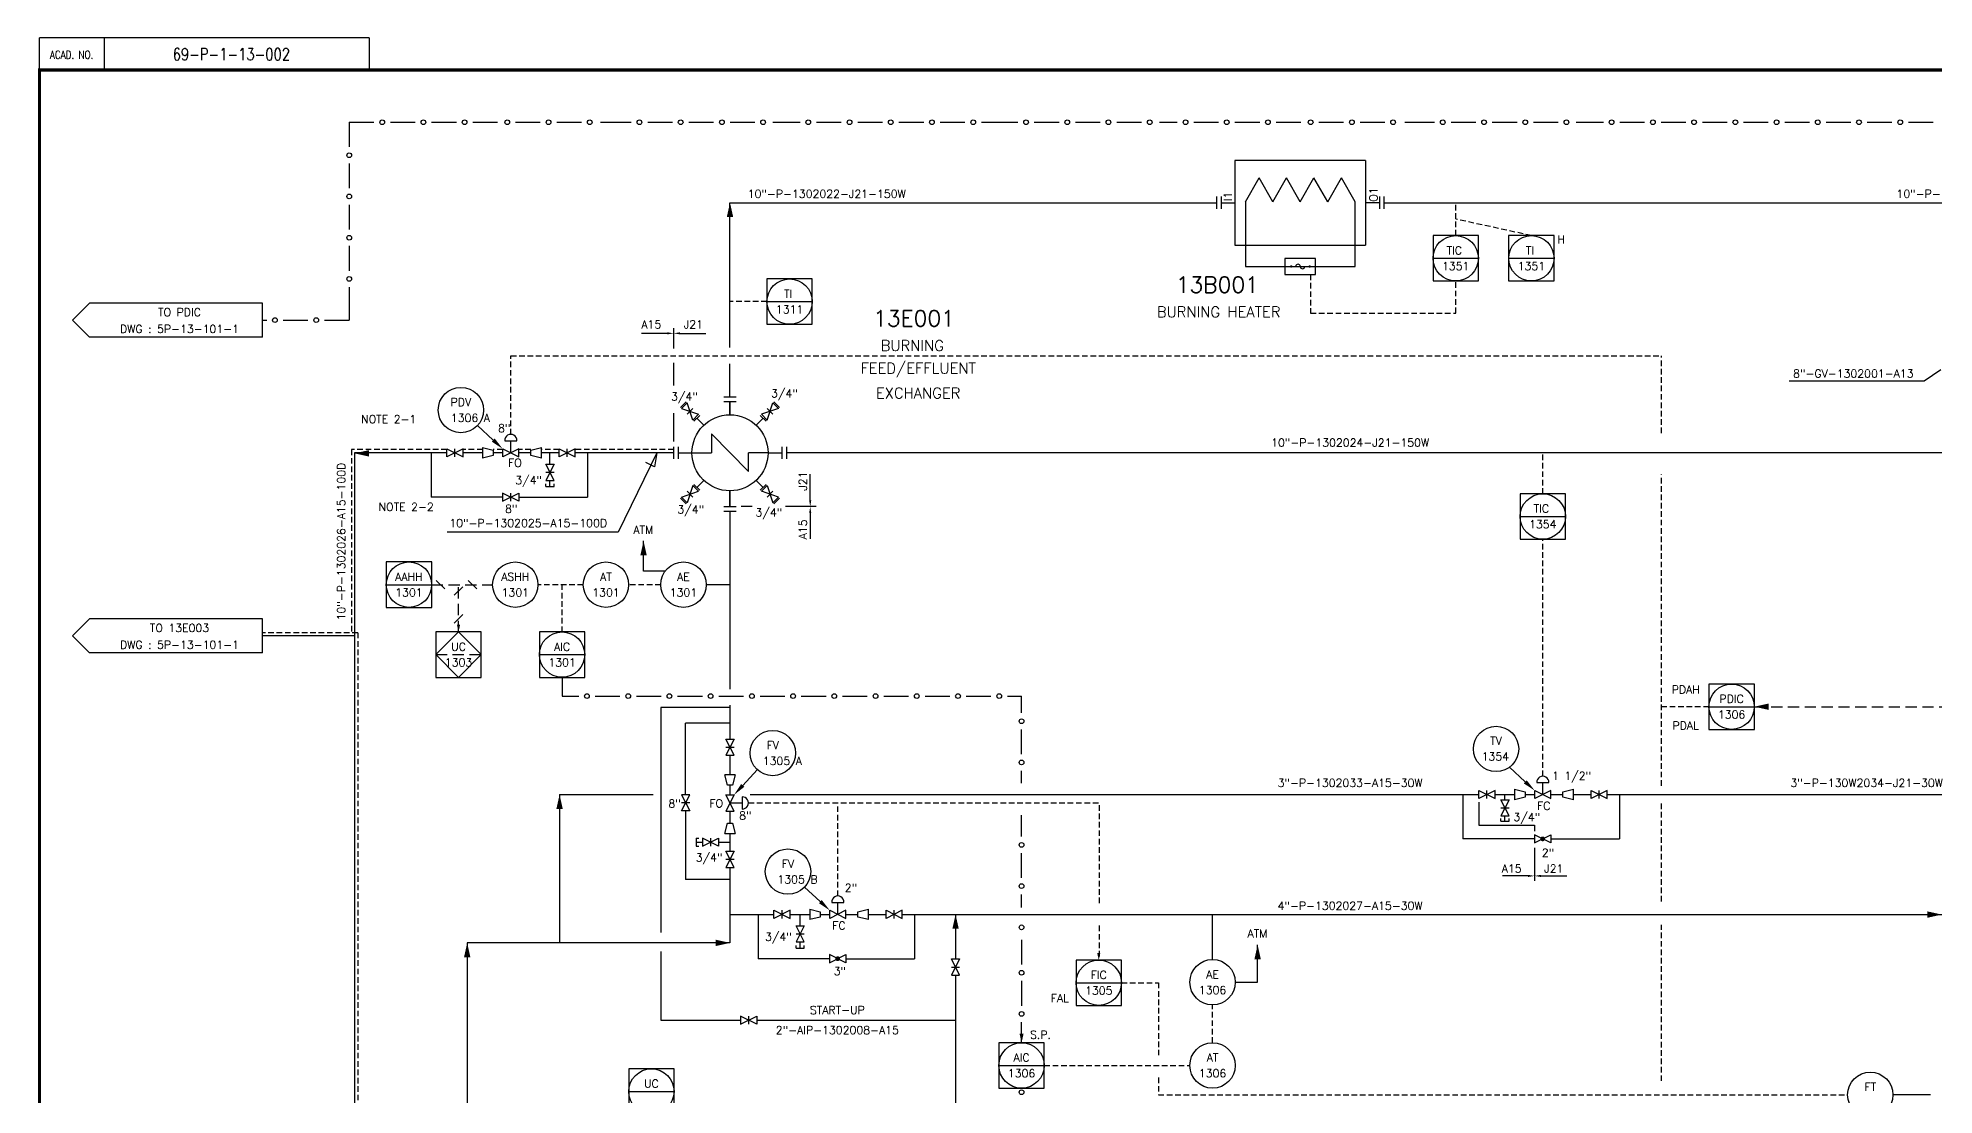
# Model space of a CAD drawing. Extents: x 1820 to 2982, y 1493 to 2284.
# Drawn here: x 1820 to 2412, y 1953 to 2284 of the extents above; entities that cross this region are included whole.
import ezdxf
from ezdxf.enums import TextEntityAlignment as Align

# ---------------------------------------------------------------- set-up
doc = ezdxf.new("R2010")
doc.units = 0
doc.header["$LTSCALE"] = 7
doc.header["$MEASUREMENT"] = 0
for name, pattern in [('DASHED', [0.75, 0.5, -0.25]), ('HIDDEN', [0.375, 0.25, -0.125]), ('PHANTOM', [2.5, 1.25, -0.25, 0.25, -0.25, 0.25, -0.25])]:
    doc.linetypes.add(name, pattern=pattern)
doc.layers.get('0').update_dxf_attribs({"linetype": 'CONTINUOUS'})
for name, color, linetype in [('ARROWS', 4, 'PHANTOM'), ('DAS', 3, 'DASHED'), ('DWGLMT', 6, 'CONTINUOUS'), ('MISC', 1, 'CONTINUOUS'), ('SEC', 7, 'CONTINUOUS')]:
    doc.layers.add(name, color=color, linetype=linetype)
doc.styles.add('ENG2', font='SIMPLEX.SHX', dxfattribs={"height": 2.5})
doc.styles.add('S2', font='SIMPLEX', dxfattribs={"width": 0.8})

# ---------------------------------------------------------------- blocks, each defined once
blk = doc.blocks.new('A3')
at = {"layer": 'SEC'}
blk.add_solid([(0, 0), (4.5, 1), (4.5, -1)], dxfattribs=at)

msp = doc.modelspace()

# ---------------------------------------------------------------- linework, layer by layer
for p, q in [((1916.94, 2257.41), (1916.94, 2249.68)), ((1916.94, 2257.41), (1924.67, 2257.41)), ((1929.82, 2257.41), (1937.55, 2257.41)), ((1942.7, 2257.41), (1950.44, 2257.41)), ((1955.59, 2257.41), (1963.32, 2257.41)), ((1968.92, 2257.41), (1976.65, 2257.41)), ((1981.8, 2257.41), (1989.53, 2257.41)), ((1995.43, 2257.41), (2005.07, 2257.41)), ((2010.22, 2257.41), (2017.95, 2257.41)), ((2023.1, 2257.41), (2030.83, 2257.41)), ((2035.98, 2257.41), (2043.71, 2257.41)), ((2049.33, 2257.41), (2054.9, 2257.41)), ((2054.9, 2257.41), (2057.82, 2257.41)), ((2062.97, 2257.41), (2070.7, 2257.41)), ((2075.85, 2257.41), (2083.59, 2257.41)), ((2088.74, 2257.41), (2096.47, 2257.41)), ((2101.62, 2257.41), (2109.35, 2257.41)), ((2114.5, 2257.41), (2125.87, 2257.41)), ((2131.02, 2257.41), (2138.75, 2257.41)), ((2143.9, 2257.41), (2151.63, 2257.41)), ((2156.78, 2257.41), (2164.51, 2257.41)), ((2170.13, 2257.41), (2175.7, 2257.41)), ((2180.84, 2257.41), (2188.58, 2257.41)), ((2193.73, 2257.41), (2201.46, 2257.41)), ((2206.61, 2257.41), (2214.34, 2257.41)), ((2219.94, 2257.41), (2227.67, 2257.41)), ((2232.82, 2257.41), (2240.56, 2257.41)), ((2246.8, 2257.41), (2254.53, 2257.41)), ((2248.36, 2257.41), (2256.09, 2257.41)), ((2261.24, 2257.41), (2268.97, 2257.41)), ((2274.12, 2257.41), (2281.85, 2257.41)), ((2287, 2257.41), (2294.74, 2257.41)), ((2300.36, 2257.41), (2305.92, 2257.41)), ((2305.92, 2257.41), (2308.84, 2257.41)), ((2313.99, 2257.41), (2321.73, 2257.41)), ((2326.88, 2257.41), (2334.61, 2257.41)), ((2339.76, 2257.41), (2347.49, 2257.41)), ((2352.64, 2257.41), (2360.37, 2257.41)), ((2365.52, 2257.41), (2373.25, 2257.41)), ((2378.4, 2257.41), (2386.14, 2257.41)), ((2391.29, 2257.41), (2399.02, 2257.41)), ((2404.17, 2257.41), (2411.9, 2257.41)), ((1916.94, 2244.53), (1916.94, 2236.79)), ((2193.71, 2245.51), (2193.71, 2219.04)), ((2234.55, 2245.51), (2193.71, 2245.51)), ((2197, 2232.58), (2201.28, 2240.08)), ((2205.56, 2232.58), (2201.28, 2240.08)), ((2205.56, 2232.58), (2209.85, 2240.08)), ((2214.13, 2232.58), (2209.85, 2240.08)), ((2214.13, 2232.58), (2218.41, 2240.08)), ((2222.69, 2232.58), (2218.41, 2240.08)), ((2222.69, 2232.58), (2226.97, 2240.08)), ((2231.26, 2232.58), (2226.97, 2240.08)), ((2234.55, 2245.51), (2234.55, 2219.04)), ((1916.94, 2231.64), (1916.94, 2223.91)), ((2189.43, 2232.28), (2193.71, 2232.28)), ((2197.01, 2232.6), (2197.01, 2212.35)), ((2231.26, 2212.35), (2231.26, 2232.58)), ((2238.83, 2232.28), (2234.55, 2232.28)), ((1916.94, 2218.76), (1916.94, 2211.03)), ((2193.71, 2219.04), (2234.55, 2219.04)), ((2197.01, 2212.35), (2231.26, 2212.35)), ((2255.6, 2214.91), (2269.79, 2214.91)), ((2279.24, 2214.91), (2293.43, 2214.91)), ((1916.94, 2205.88), (1916.94, 2195.57)), ((1889.9, 2200.89), (1835.83, 2200.89)), ((2047.46, 2201.37), (2061.65, 2201.37)), ((1889.9, 2195.57), (1891.18, 2195.57)), ((1896.33, 2195.57), (1904.06, 2195.57)), ((1909.21, 2195.57), (1916.94, 2195.57)), ((2018.34, 2186.72), (2018.34, 2193.06)), ((1889.9, 2190.25), (1835.83, 2190.25)), ((2016.34, 2191.44), (2008.25, 2191.44)), ((2020.34, 2191.44), (2028.38, 2191.44)), ((2018.34, 2175.16), (2018.34, 2182.25)), ((2409.07, 2176.54), (2366.9, 2176.54)), ((2414.33, 2180.08), (2409.07, 2176.54)), ((2035.93, 2170.02), (2035.93, 2165.99)), ((2035.93, 2165.99), (2035.93, 2170.02)), ((1961.96, 2158.09), (1957.04, 2162.65)), ((2018.34, 2157.64), (2018.34, 2166.47)), ((2025.57, 2164.93), (2027.76, 2162.74)), ((2046.29, 2164.93), (2044.1, 2162.74)), ((1965.54, 2157.87), (1969.33, 2157.87)), ((1967.43, 2154.11), (1967.43, 2157.87)), ((2030.16, 2160.08), (2041.74, 2148.32)), ((1942.51, 2154.11), (1942.51, 2140.26)), ((1979.68, 2150.55), (1979.68, 2154.11)), ((1991.4, 2154.11), (1991.4, 2140.26)), ((2013.03, 2154.11), (2001.03, 2129.29)), ((2012.38, 2149.73), (2009.67, 2151.06)), ((2013.03, 2154.11), (2012.38, 2149.73)), ((2019.77, 2154.11), (2024.05, 2154.11)), ((2024.05, 2154.11), (2030.16, 2154.11)), ((2047.82, 2154.11), (2041.74, 2154.11)), ((2047.82, 2154.11), (2052.09, 2154.11)), ((1979.68, 2143.58), (1979.68, 2145.49)), ((2025.57, 2143.29), (2027.76, 2145.48)), ((2046.29, 2143.29), (2044.1, 2145.48)), ((2061, 2139.3), (2061, 2147.39)), ((1964.86, 2140.26), (1942.51, 2140.26)), ((1969.92, 2140.26), (1991.4, 2140.26)), ((1978.41, 2143.58), (1978.41, 2144.37)), ((1980.94, 2143.58), (1980.94, 2144.37)), ((2035.93, 2142.23), (2035.93, 2137.24)), ((2035.93, 2137.24), (2035.93, 2142.23)), ((2042.89, 2137.3), (2039.38, 2137.3)), ((2062.84, 2137.3), (2053.27, 2137.3)), ((2061, 2135.3), (2061, 2127.26)), ((2282.8, 2134.21), (2296.99, 2134.21)), ((2001.03, 2129.29), (1947.6, 2129.29)), ((2008.92, 2117.09), (2008.92, 2126.55)), ((2015.66, 2117.09), (2008.92, 2117.09)), ((1928.53, 2112.9), (1942.72, 2112.9)), ((1944.15, 2114.25), (1946.84, 2111.56)), ((1949.77, 2109.59), (1952.46, 2112.27)), ((1954.17, 2114.25), (1956.85, 2111.56)), ((2035.93, 2112.9), (2028.49, 2112.9)), ((1949.77, 2100.89), (1952.46, 2103.58)), ((1889.9, 2102.2), (1835.83, 2102.2)), ((1944.02, 2091.04), (1951.11, 2098.13)), ((1951.11, 2098.13), (1958.21, 2091.04)), ((1889.9, 2091.57), (1835.83, 2091.57)), ((1951.11, 2083.94), (1944.02, 2091.04)), ((1958.21, 2091.04), (1951.11, 2083.94)), ((1976.37, 2091.04), (1990.56, 2091.04)), ((1983.46, 2083.94), (1983.46, 2078.09)), ((1983.46, 2078.09), (1988.66, 2078.09)), ((1993.81, 2078.09), (2001.54, 2078.09)), ((2006.69, 2078.09), (2014.43, 2078.09)), ((2014.35, 2074.55), (2014.35, 2004.23)), ((2035.93, 2074.55), (2014.35, 2074.55)), ((2019.58, 2078.09), (2027.31, 2078.09)), ((2032.46, 2078.09), (2040.19, 2078.09)), ((2045.34, 2078.09), (2053.07, 2078.09)), ((2058.22, 2078.09), (2065.95, 2078.09)), ((2071.1, 2078.09), (2078.84, 2078.09)), ((2083.99, 2078.09), (2091.72, 2078.09)), ((2096.87, 2078.09), (2104.6, 2078.09)), ((2109.75, 2078.09), (2117.48, 2078.09)), ((2122.63, 2078.09), (2127.04, 2078.09)), ((2127.04, 2072.8), (2127.04, 2078.09)), ((2341.82, 2074.76), (2356.01, 2074.76)), ((2035.93, 2069.61), (2022.08, 2069.61)), ((2022.08, 2047.26), (2022.08, 2069.61)), ((2127.04, 2059.91), (2127.04, 2067.65)), ((2039.91, 2050.16), (2044.47, 2055.08)), ((2127.04, 2050.87), (2127.04, 2054.77)), ((2284.42, 2051.28), (2279.5, 2055.84)), ((2288, 2051.06), (2291.79, 2051.06)), ((2289.9, 2047.3), (2289.9, 2051.06)), ((2035.93, 2044.69), (2039.69, 2044.69)), ((2039.69, 2046.58), (2039.69, 2042.79)), ((2264.97, 2047.3), (2264.97, 2033.45)), ((2269.93, 2044.92), (2269.93, 2037.77)), ((2278.09, 2045.71), (2278.09, 2047.3)), ((2313.87, 2047.3), (2313.87, 2033.45)), ((2022.08, 2042.2), (2022.08, 2020.72)), ((2127.04, 2034.15), (2127.04, 2040.87)), ((2276.83, 2038.99), (2276.83, 2039.78)), ((2278.09, 2038.99), (2278.09, 2040.65)), ((2279.36, 2038.99), (2279.36, 2039.78)), ((2025.41, 2033.71), (2026.2, 2033.71)), ((2025.41, 2032.44), (2027.31, 2032.44)), ((2032.37, 2032.44), (2035.93, 2032.44)), ((2287.32, 2033.45), (2264.97, 2033.45)), ((2269.93, 2037.77), (2287.28, 2037.77)), ((2287.28, 2037.77), (2287.28, 2035.88)), ((2292.38, 2033.45), (2313.87, 2033.45)), ((2025.41, 2031.18), (2026.2, 2031.18)), ((2127.04, 2021.27), (2127.04, 2029)), ((2287.32, 2030.69), (2287.32, 2020.34)), ((2035.93, 2020.72), (2022.08, 2020.72)), ((2285.32, 2021.88), (2277.29, 2021.88)), ((2289.32, 2021.88), (2297.42, 2021.88)), ((2064.16, 2013.84), (2059.24, 2018.41)), ((2127.04, 2011.99), (2127.04, 2016.12)), ((2044.71, 2009.86), (2044.71, 1996.01)), ((2057.83, 2006.3), (2057.83, 2009.86)), ((2067.73, 2013.62), (2071.53, 2013.62)), ((2069.63, 2009.86), (2069.63, 2013.62)), ((2093.6, 2009.8), (2093.6, 1996.01)), ((2186.72, 1995.76), (2186.72, 2009.86)), ((2014.35, 1998.24), (2014.35, 1976.78)), ((2056.57, 1999.34), (2056.57, 2000.13)), ((2057.83, 1999.34), (2057.83, 2001.24)), ((2059.1, 1999.34), (2059.1, 2000.13)), ((2127.04, 2001.93), (2127.04, 1994.2)), ((2200.8, 1988.66), (2200.8, 2000.35)), ((2067.06, 1996.01), (2044.71, 1996.01)), ((2072.12, 1996.01), (2093.6, 1996.01)), ((2127.04, 1989.05), (2127.04, 1981.31)), ((2144.07, 1988.5), (2158.26, 1988.5)), ((2193.82, 1988.66), (2200.8, 1988.66)), ((2014.35, 1976.78), (2039.21, 1976.78)), ((2044.27, 1976.78), (2106.42, 1976.78)), ((2127.04, 1969.74), (2127.04, 1976.16)), ((2119.95, 1962.65), (2134.14, 1962.65)), ((2004.28, 1954.51), (2018.47, 1954.51)), ((2411.06, 1953.47), (2399.34, 1953.47))]:
    msp.add_line(p, q)
at = {"color": 7}
for p, q in [((2187.98, 2234.17), (2187.98, 2230.38)), ((2189.43, 2234.17), (2189.43, 2230.38)), ((2238.83, 2234.17), (2238.83, 2230.38)), ((2240.27, 2234.17), (2240.27, 2230.38)), ((2022.23, 2170.06), (2020.44, 2168.27)), ((2022.56, 2169.73), (2020.77, 2167.94)), ((2022.56, 2169.73), (2020.77, 2167.94)), ((2024.35, 2164.36), (2022.56, 2169.73)), ((2037.83, 2171.46), (2034.04, 2171.46)), ((2037.83, 2170.02), (2034.04, 2170.02)), ((2047.52, 2164.36), (2049.3, 2169.73)), ((2049.3, 2169.73), (2051.09, 2167.94)), ((2049.3, 2169.73), (2051.09, 2167.94)), ((2049.64, 2170.06), (2051.42, 2168.27)), ((2020.77, 2167.94), (2026.14, 2166.15)), ((2024.35, 2167.94), (2022.56, 2166.15)), ((2026.14, 2166.15), (2024.35, 2164.36)), ((2026.47, 2165.82), (2024.68, 2164.03)), ((2045.4, 2165.82), (2047.19, 2164.03)), ((2051.09, 2167.94), (2045.73, 2166.15)), ((2045.73, 2166.15), (2047.52, 2164.36)), ((2047.52, 2167.94), (2049.3, 2166.15)), ((1952.53, 2155.37), (1947.47, 2152.84)), ((1947.47, 2155.37), (1952.53, 2152.84)), ((1947.47, 2152.84), (1947.47, 2155.37)), ((1950, 2152.84), (1950, 2155.37)), ((1952.53, 2152.84), (1952.53, 2155.37)), ((1952.53, 2152.84), (1952.53, 2155.37)), ((1969.96, 2155.37), (1964.9, 2152.84)), ((1964.9, 2155.37), (1969.96, 2152.84)), ((1964.9, 2152.84), (1964.9, 2155.37)), ((1969.96, 2152.84), (1969.96, 2155.37)), ((1969.96, 2152.84), (1969.96, 2155.37)), ((1987.58, 2155.37), (1982.52, 2152.84)), ((1982.52, 2155.37), (1987.58, 2152.84)), ((1982.52, 2152.84), (1982.52, 2155.37)), ((1985.05, 2152.84), (1985.05, 2155.37)), ((1985.05, 2152.84), (1985.05, 2155.37)), ((1987.58, 2152.84), (1987.58, 2155.37)), ((1987.58, 2152.84), (1987.58, 2155.37)), ((2018.33, 2156.01), (2018.33, 2152.21)), ((2019.77, 2156.01), (2019.77, 2152.21)), ((2052.09, 2156.01), (2052.09, 2152.21)), ((2053.54, 2156.01), (2053.54, 2152.21)), ((1980.94, 2145.49), (1978.41, 2150.55)), ((1980.94, 2150.55), (1978.41, 2145.49)), ((1978.41, 2150.55), (1980.94, 2150.55)), ((1978.41, 2148.02), (1980.94, 2148.02)), ((1978.41, 2145.49), (1980.94, 2145.49)), ((1978.41, 2145.49), (1980.94, 2145.49)), ((1964.86, 2141.52), (1964.86, 2138.99)), ((1964.86, 2138.99), (1969.92, 2141.52)), ((1969.92, 2138.99), (1964.86, 2141.52)), ((1967.39, 2141.52), (1967.39, 2138.99)), ((1969.92, 2141.52), (1969.92, 2138.99)), ((1969.92, 2141.52), (1969.92, 2138.99)), ((1978.41, 2143.58), (1980.94, 2143.58)), ((2022.23, 2138.16), (2020.44, 2139.95)), ((2020.77, 2140.28), (2026.14, 2142.07)), ((2022.56, 2138.49), (2020.77, 2140.28)), ((2022.56, 2138.49), (2020.77, 2140.28)), ((2024.35, 2143.86), (2022.56, 2138.49)), ((2024.35, 2140.28), (2022.56, 2142.07)), ((2026.14, 2142.07), (2024.35, 2143.86)), ((2026.47, 2142.4), (2024.68, 2144.19)), ((2045.4, 2142.4), (2047.19, 2144.19)), ((2045.73, 2142.07), (2047.52, 2143.86)), ((2051.09, 2140.28), (2045.73, 2142.07)), ((2047.52, 2143.86), (2049.3, 2138.49)), ((2047.52, 2140.28), (2049.3, 2142.07)), ((2049.3, 2138.49), (2051.09, 2140.28)), ((2049.3, 2138.49), (2051.09, 2140.28)), ((2049.64, 2138.16), (2051.42, 2139.95)), ((2037.83, 2137.24), (2034.04, 2137.24)), ((2037.83, 2135.8), (2034.04, 2135.8)), ((2037.2, 2064.65), (2034.67, 2059.59)), ((2037.2, 2059.59), (2034.67, 2064.65)), ((2034.67, 2064.65), (2037.2, 2064.65)), ((2034.67, 2062.12), (2037.2, 2062.12)), ((2034.67, 2059.59), (2037.2, 2059.59)), ((2034.67, 2059.59), (2037.2, 2059.59)), ((2020.81, 2042.2), (2023.34, 2047.26)), ((2020.81, 2047.26), (2023.34, 2042.2)), ((2023.34, 2047.26), (2020.81, 2047.26)), ((2023.34, 2044.73), (2020.81, 2044.73)), ((2037.2, 2047.22), (2034.67, 2042.16)), ((2037.2, 2042.16), (2034.67, 2047.22)), ((2034.67, 2047.22), (2037.2, 2047.22)), ((2269.93, 2048.57), (2274.99, 2046.04)), ((2274.99, 2048.57), (2269.93, 2046.04)), ((2269.93, 2046.04), (2269.93, 2048.57)), ((2272.46, 2046.04), (2272.46, 2048.57)), ((2274.99, 2046.04), (2274.99, 2048.57)), ((2274.99, 2046.04), (2274.99, 2048.57)), ((2279.36, 2045.71), (2276.83, 2040.65)), ((2279.36, 2040.65), (2276.83, 2045.71)), ((2276.83, 2045.71), (2279.36, 2045.71)), ((2287.37, 2048.57), (2292.43, 2046.04)), ((2292.43, 2048.57), (2287.37, 2046.04)), ((2287.37, 2046.04), (2287.37, 2048.57)), ((2292.43, 2046.04), (2292.43, 2048.57)), ((2292.43, 2046.04), (2292.43, 2048.57)), ((2304.98, 2048.57), (2310.04, 2046.04)), ((2304.98, 2046.04), (2304.98, 2048.57)), ((2310.04, 2048.57), (2304.98, 2046.04)), ((2307.51, 2046.04), (2307.51, 2048.57)), ((2307.51, 2046.04), (2307.51, 2048.57)), ((2310.04, 2046.04), (2310.04, 2048.57)), ((2310.04, 2046.04), (2310.04, 2048.57)), ((2023.34, 2042.2), (2020.81, 2042.2)), ((2023.34, 2042.2), (2020.81, 2042.2)), ((2034.67, 2042.16), (2037.2, 2042.16)), ((2034.67, 2042.16), (2037.2, 2042.16)), ((2276.83, 2043.18), (2279.36, 2043.18)), ((2276.83, 2040.65), (2279.36, 2040.65)), ((2276.83, 2040.65), (2279.36, 2040.65)), ((2276.83, 2038.99), (2279.36, 2038.99)), ((2025.41, 2033.71), (2025.41, 2031.18)), ((2027.31, 2031.18), (2032.37, 2033.71)), ((2032.37, 2031.18), (2027.31, 2033.71)), ((2027.31, 2033.71), (2027.31, 2031.18)), ((2027.31, 2033.71), (2027.31, 2031.18)), ((2029.84, 2033.71), (2029.84, 2031.18)), ((2032.37, 2033.71), (2032.37, 2031.18)), ((2292.38, 2032.18), (2287.32, 2034.71)), ((2287.32, 2032.18), (2292.38, 2034.71)), ((2287.32, 2034.71), (2287.32, 2032.18)), ((2292.38, 2034.71), (2292.38, 2032.18)), ((2292.38, 2034.71), (2292.38, 2032.18)), ((2034.67, 2029.6), (2037.2, 2029.6)), ((2037.2, 2024.54), (2034.67, 2029.6)), ((2037.2, 2029.6), (2034.67, 2024.54)), ((2034.67, 2027.07), (2037.2, 2027.07)), ((2034.67, 2027.07), (2037.2, 2027.07)), ((2034.67, 2024.54), (2037.2, 2024.54)), ((2034.67, 2024.54), (2037.2, 2024.54)), ((2049.67, 2008.6), (2049.67, 2011.13)), ((2054.73, 2011.13), (2049.67, 2008.6)), ((2049.67, 2011.13), (2054.73, 2008.6)), ((2052.2, 2008.6), (2052.2, 2011.13)), ((2054.73, 2008.6), (2054.73, 2011.13)), ((2054.73, 2008.6), (2054.73, 2011.13)), ((2067.1, 2008.6), (2067.1, 2011.13)), ((2072.16, 2011.13), (2067.1, 2008.6)), ((2067.1, 2011.13), (2072.16, 2008.6)), ((2072.16, 2008.6), (2072.16, 2011.13)), ((2072.16, 2008.6), (2072.16, 2011.13)), ((2084.72, 2008.6), (2084.72, 2011.13)), ((2084.72, 2011.13), (2089.78, 2008.6)), ((2089.78, 2011.13), (2084.72, 2008.6)), ((2087.25, 2008.6), (2087.25, 2011.13)), ((2087.25, 2008.6), (2087.25, 2011.13)), ((2089.78, 2008.6), (2089.78, 2011.13)), ((2089.78, 2008.6), (2089.78, 2011.13)), ((2059.1, 2006.3), (2056.57, 2001.24)), ((2059.1, 2001.24), (2056.57, 2006.3)), ((2056.57, 2006.3), (2059.1, 2006.3)), ((2056.57, 2003.77), (2059.1, 2003.77)), ((2056.57, 2001.24), (2059.1, 2001.24)), ((2056.57, 2001.24), (2059.1, 2001.24)), ((2056.57, 1999.34), (2059.1, 1999.34)), ((2067.06, 1994.75), (2072.12, 1997.28)), ((2072.12, 1994.75), (2067.06, 1997.28)), ((2067.06, 1997.28), (2067.06, 1994.75)), ((2072.12, 1997.28), (2072.12, 1994.75)), ((2072.12, 1997.28), (2072.12, 1994.75)), ((2105.16, 1995.92), (2107.69, 1995.92)), ((2107.69, 1990.86), (2105.16, 1995.92)), ((2107.69, 1995.92), (2105.16, 1990.86)), ((2105.16, 1993.39), (2107.69, 1993.39)), ((2105.16, 1990.86), (2107.69, 1990.86)), ((2105.16, 1990.86), (2107.69, 1990.86)), ((2039.21, 1978.05), (2039.21, 1975.52)), ((2039.21, 1975.52), (2044.27, 1978.05)), ((2044.27, 1975.52), (2039.21, 1978.05)), ((2041.74, 1978.05), (2041.74, 1975.52)), ((2044.27, 1978.05), (2044.27, 1975.52)), ((2044.27, 1978.05), (2044.27, 1975.52))]:
    msp.add_line(p, q, dxfattribs=at)
at = {"color": 3, "linetype": 'HIDDEN'}
for p, q in [((2262.69, 2222), (2262.69, 2232.28)), ((2286.34, 2222), (2262.69, 2227.14)), ((2217.33, 2209.82), (2217.33, 2197.78)), ((2262.69, 2197.78), (2262.69, 2207.81)), ((2047.46, 2201.37), (2035.93, 2201.37)), ((2217.33, 2197.78), (2262.69, 2197.78)), ((1967.43, 2184.45), (2327.04, 2184.45)), ((1967.43, 2159.86), (1967.43, 2184.45)), ((2327.04, 2160.23), (2327.04, 2184.45)), ((1917.65, 2155.11), (1917.65, 2097.88)), ((1947.47, 2155.11), (1917.65, 2155.11)), ((1958.65, 2155.11), (1952.53, 2155.11)), ((1964.9, 2155.11), (1961.93, 2155.11)), ((1973.71, 2155.11), (1969.96, 2155.11)), ((1982.52, 2155.11), (1977, 2155.11)), ((2018.33, 2155.11), (1987.58, 2155.11)), ((2289.9, 2141.3), (2289.9, 2154.11)), ((2327.04, 2050.07), (2327.04, 2147.36)), ((2289.9, 2053.06), (2289.9, 2127.11)), ((1990.08, 2112.9), (1975.95, 2112.9)), ((1983.46, 2098.13), (1983.46, 2112.9)), ((2014.3, 2112.9), (2004.27, 2112.9)), ((1919.65, 2097.88), (1889.9, 2097.88)), ((1919.65, 2097.88), (1919.65, 1911.31)), ((2341.82, 2074.76), (2327.04, 2074.76)), ((2041.69, 2044.69), (2151.41, 2044.69)), ((2069.63, 2015.62), (2069.63, 2044.69)), ((2151.41, 2013.37), (2151.41, 2044.69)), ((2327.04, 2013.86), (2327.04, 2044.52)), ((2151.41, 1996.72), (2151.41, 2007.19)), ((2327.04, 1957.79), (2327.04, 2006.58)), ((2158.26, 1988.5), (2169.78, 1988.5)), ((2169.78, 1988.5), (2169.78, 1965.9)), ((2186.72, 1969.74), (2186.72, 1981.57)), ((2134.14, 1962.65), (2179.63, 1962.65)), ((2169.78, 1958.84), (2169.78, 1953.47)), ((2169.78, 1953.47), (2385.15, 1953.47))]:
    msp.add_line(p, q, dxfattribs=at)
at = {"linetype": 'Continuous'}
for p, q in [((2030.16, 2160.08), (2030.16, 2154.11)), ((2041.74, 2148.32), (2041.74, 2154.11))]:
    msp.add_line(p, q, dxfattribs=at)
at = {"color": 1}
for p, q in [((1918.65, 2154.11), (1918.65, 1911.31)), ((1947.47, 2154.11), (1918.65, 2154.11)), ((1958.65, 2154.11), (1952.53, 2154.11)), ((1964.9, 2154.11), (1961.93, 2154.11)), ((1973.71, 2154.11), (1969.96, 2154.11)), ((1982.52, 2154.11), (1977, 2154.11)), ((2018.33, 2154.11), (1987.58, 2154.11)), ((2506.47, 2154.11), (2053.54, 2154.11)), ((2035.93, 2135.8), (2035.93, 2080.25)), ((1918.65, 2096.88), (1889.9, 2096.88)), ((2035.93, 2075.26), (2035.93, 2064.65)), ((2035.93, 2059.59), (2035.93, 2053.47)), ((2035.93, 2050.19), (2035.93, 2047.22)), ((1982.68, 2047.3), (1982.68, 2000.95)), ((1982.68, 2047.3), (2011.92, 2047.3)), ((2042.2, 2047.3), (2269.93, 2047.3)), ((2274.99, 2047.3), (2281.11, 2047.3)), ((2284.4, 2047.3), (2287.37, 2047.3)), ((2292.43, 2047.3), (2296.17, 2047.3)), ((2299.46, 2047.3), (2304.98, 2047.3)), ((2310.04, 2047.3), (2613.6, 2047.3)), ((2035.93, 2042.16), (2035.93, 2038.41)), ((2035.93, 2035.12), (2035.93, 2029.6)), ((2035.93, 2024.54), (2035.93, 2000.95)), ((2035.93, 2009.86), (2049.67, 2009.86)), ((2054.73, 2009.86), (2060.84, 2009.86)), ((2064.13, 2009.86), (2067.1, 2009.86)), ((2072.16, 2009.86), (2075.91, 2009.86)), ((2079.19, 2009.86), (2084.72, 2009.86)), ((2089.78, 2009.8), (2414.58, 2009.8)), ((2106.42, 2009.86), (2106.42, 1995.92)), ((1953.82, 2000.95), (1953.82, 1908.14)), ((2035.93, 2000.95), (1953.82, 2000.95)), ((2106.42, 1990.86), (2106.42, 1946.57))]:
    msp.add_line(p, q, dxfattribs=at)
at = {"color": 4}
for p, q in [((1958.65, 2155.75), (1961.93, 2154.93)), ((1958.65, 2155.75), (1958.65, 2152.47)), ((1961.93, 2153.29), (1958.65, 2152.47)), ((1961.93, 2154.93), (1961.93, 2153.29)), ((1973.71, 2154.93), (1977, 2155.75)), ((1973.71, 2153.29), (1973.71, 2154.93)), ((1977, 2152.47), (1973.71, 2153.29)), ((1977, 2152.47), (1977, 2155.75)), ((2035.11, 2050.19), (2034.29, 2053.47)), ((2037.58, 2053.47), (2034.29, 2053.47)), ((2036.76, 2050.19), (2035.11, 2050.19)), ((2037.58, 2053.47), (2036.76, 2050.19)), ((2281.11, 2048.95), (2284.4, 2048.12)), ((2281.11, 2048.95), (2281.11, 2045.66)), ((2284.4, 2046.48), (2281.11, 2045.66)), ((2284.4, 2048.12), (2284.4, 2046.48)), ((2296.17, 2048.12), (2299.46, 2048.95)), ((2296.17, 2046.48), (2296.17, 2048.12)), ((2299.46, 2045.66), (2296.17, 2046.48)), ((2299.46, 2045.66), (2299.46, 2048.95)), ((2034.29, 2035.12), (2035.11, 2038.41)), ((2035.11, 2038.41), (2036.76, 2038.41)), ((2036.76, 2038.41), (2037.58, 2035.12)), ((2034.29, 2035.12), (2037.58, 2035.12)), ((2060.84, 2011.51), (2060.84, 2008.22)), ((2060.84, 2011.51), (2064.13, 2010.69)), ((2064.13, 2009.04), (2060.84, 2008.22)), ((2064.13, 2010.69), (2064.13, 2009.04)), ((2075.91, 2010.69), (2079.19, 2011.51)), ((2075.91, 2009.04), (2075.91, 2010.69)), ((2079.19, 2008.22), (2075.91, 2009.04)), ((2079.19, 2008.22), (2079.19, 2011.51))]:
    msp.add_line(p, q, dxfattribs=at)
at = {"color": 6, "const_width": 1}
msp.add_lwpolyline([(1820.18, 2273.77), (2976.78, 2273.77), (2976.78, 1497.64), (1820.18, 1497.64), (1820.18, 2273.77)], dxfattribs=at)
for points in [[(2269.79, 2207.81), (2269.79, 2222), (2255.6, 2222), (2255.6, 2207.81)], [(2293.43, 2207.81), (2293.43, 2222), (2279.24, 2222), (2279.24, 2207.81)], [(2209.33, 2214.88), (2209.33, 2209.82), (2218.93, 2209.82), (2218.93, 2214.88)], [(2061.65, 2194.28), (2061.65, 2208.47), (2047.46, 2208.47), (2047.46, 2194.28)], [(2296.99, 2127.11), (2296.99, 2141.3), (2282.8, 2141.3), (2282.8, 2127.11)], [(1928.53, 2120), (1928.53, 2105.81), (1942.72, 2105.81), (1942.72, 2120)], [(1944.02, 2098.13), (1944.02, 2083.94), (1958.21, 2083.94), (1958.21, 2098.13)], [(1976.37, 2098.13), (1976.37, 2083.94), (1990.56, 2083.94), (1990.56, 2098.13)], [(2341.82, 2067.66), (2356.01, 2067.66), (2356.01, 2081.85), (2341.82, 2081.85)], [(2144.07, 1995.59), (2144.07, 1981.4), (2158.26, 1981.4), (2158.26, 1995.59)], [(2119.95, 1969.74), (2119.95, 1955.55), (2134.14, 1955.55), (2134.14, 1969.74)], [(2004.28, 1961.61), (2004.28, 1947.42), (2018.47, 1947.42), (2018.47, 1961.61)]]:
    msp.add_lwpolyline(points, close=True)
for points, const_width in [([(2211.11, 2212.35, 1), (2211.48, 2212.35, 1)], 0.375), ([(2217.24, 2212.35, -1), (2216.86, 2212.35, -1)], 0.375), ([(2289.48, 2033.45, 1), (2290.23, 2033.45, 1)], 0.75), ([(2069.22, 1996.01, 1), (2069.97, 1996.01, 1)], 0.75)]:
    msp.add_lwpolyline(points, format="xyb", close=True, dxfattribs=dict(const_width=const_width))
for centre, radius in [((1927.25, 2257.41), 0.733), ((1940.13, 2257.41), 0.733), ((1953.01, 2257.41), 0.733), ((1966.34, 2257.41), 0.733), ((1979.23, 2257.41), 0.733), ((1992.11, 2257.41), 0.733), ((2007.64, 2257.41), 0.733), ((2020.52, 2257.41), 0.733), ((2033.41, 2257.41), 0.733), ((2046.29, 2257.41), 0.733), ((2060.4, 2257.41), 0.733), ((2073.28, 2257.41), 0.733), ((2086.16, 2257.41), 0.733), ((2099.04, 2257.41), 0.733), ((2111.93, 2257.41), 0.733), ((2128.44, 2257.41), 0.733), ((2141.32, 2257.41), 0.733), ((2154.2, 2257.41), 0.733), ((2167.09, 2257.41), 0.733), ((2178.27, 2257.41), 0.733), ((2191.15, 2257.41), 0.733), ((2204.03, 2257.41), 0.733), ((2217.37, 2257.41), 0.733), ((2230.25, 2257.41), 0.733), ((2243.13, 2257.41), 0.733), ((2258.66, 2257.41), 0.733), ((2271.55, 2257.41), 0.733), ((2284.43, 2257.41), 0.733), ((2297.31, 2257.41), 0.733), ((2311.42, 2257.41), 0.733), ((2324.3, 2257.41), 0.733), ((2337.18, 2257.41), 0.733), ((2350.07, 2257.41), 0.733), ((2362.95, 2257.41), 0.733), ((2375.83, 2257.41), 0.733), ((2388.71, 2257.41), 0.733), ((2401.59, 2257.41), 0.733), ((1916.94, 2247.1), 0.733), ((1916.94, 2234.22), 0.733), ((1916.94, 2221.34), 0.733), ((1916.94, 2208.45), 0.733), ((1893.75, 2195.57), 0.733), ((1906.63, 2195.57), 0.733), ((2035.93, 2154.11), 11.88), ((1991.24, 2078.09), 0.733), ((2004.12, 2078.09), 0.733), ((2017, 2078.09), 0.733), ((2029.88, 2078.09), 0.733), ((2042.76, 2078.09), 0.733), ((2055.65, 2078.09), 0.733), ((2068.53, 2078.09), 0.733), ((2081.41, 2078.09), 0.733), ((2094.29, 2078.09), 0.733), ((2107.18, 2078.09), 0.733), ((2120.06, 2078.09), 0.733), ((2127.04, 2070.22), 0.733), ((2127.04, 2057.34), 0.733), ((2127.04, 2031.58), 0.733), ((2127.04, 2018.69), 0.733), ((2127.04, 2005.81), 0.733), ((2127.04, 1991.62), 0.733), ((2127.04, 1978.74), 0.733), ((2127.04, 1954.28), 0.733)]:
    msp.add_circle(centre, radius)
at = {"color": 7}
for centre in [(2262.69, 2214.91), (2286.34, 2214.91), (2054.55, 2201.37), (1951.85, 2167.48), (2289.9, 2134.21), (1935.62, 2112.9), (1968.85, 2112.9), (1997.18, 2112.9), (2021.39, 2112.9), (1983.46, 2091.04), (2348.91, 2074.76), (2275.3, 2061.56), (2049.31, 2060.27), (2054.05, 2023.24), (2151.16, 1988.5), (2186.72, 1988.66), (2127.04, 1962.65), (2186.72, 1962.65), (2011.37, 1954.51), (2392.24, 1953.47)]:
    msp.add_circle(centre, 7.09, dxfattribs=at)
for centre, radius, start, end in [((2213.43, 2212.35), 0.704, 0, 180), ((2214.84, 2212.35), 0.704, 180, 0), ((1967.43, 2157.96), 1.9, 357.1381, 182.8619), ((2289.9, 2051.16), 1.9, 357.1381, 182.8619), ((2039.79, 2044.69), 1.9, 267.1381, 92.8619), ((2069.63, 2013.72), 1.9, 357.1381, 182.8619)]:
    msp.add_arc(centre, radius, start, end)
for points in [[(2016.34, 2191.78), (2016.34, 2191.11), (2018.34, 2191.44)], [(2020.34, 2191.78), (2020.34, 2191.11), (2018.34, 2191.44)], [(1961.51, 2157.59), (1962.41, 2158.58), (1964.9, 2155.37)], [(2061.33, 2139.3), (2060.67, 2139.3), (2061, 2137.3)], [(2061.33, 2135.3), (2060.67, 2135.3), (2061, 2137.3)], [(2039.42, 2050.61), (2040.4, 2049.71), (2037.2, 2047.22)], [(2283.97, 2050.79), (2284.88, 2051.77), (2287.37, 2048.57)], [(2285.32, 2021.54), (2285.32, 2022.21), (2287.32, 2021.88)], [(2289.32, 2021.54), (2289.32, 2022.21), (2287.32, 2021.88)], [(2063.71, 2013.35), (2064.61, 2014.33), (2067.1, 2011.13)]]:
    msp.add_solid(points)
at = {"layer": 'DAS'}
for p, q in [((1942.72, 2112.9), (1961.76, 2112.9)), ((1951.11, 2098.13), (1951.11, 2112.9)), ((1944.02, 2091.04), (1958.21, 2091.04)), ((2356.01, 2074.76), (2497.47, 2074.76))]:
    msp.add_line(p, q, dxfattribs=at)
at = {"layer": 'DWGLMT'}
for p, q in [((1923.18, 2283.77), (1820.18, 2283.77)), ((1820.18, 2273.77), (1820.18, 2283.77)), ((1840.53, 2273.77), (1840.53, 2283.77)), ((1923.18, 2283.77), (1923.18, 2273.77))]:
    msp.add_line(p, q, dxfattribs=at)
at = {"layer": 'MISC'}
for p, q in [((2035.93, 2232.28), (2187.98, 2232.28)), ((2035.93, 2187.02), (2035.93, 2232.28)), ((2240.27, 2232.28), (2543.41, 2232.28)), ((2035.93, 2171.46), (2035.93, 2181.87))]:
    msp.add_line(p, q, dxfattribs=at)
at = {"layer": 'MISC', "color": 7}
for p, q in [((1835.83, 2200.89), (1830.51, 2195.57)), ((1889.9, 2190.25), (1889.9, 2200.89)), ((1830.51, 2195.57), (1835.83, 2190.25)), ((1835.83, 2102.2), (1830.51, 2096.88)), ((1889.9, 2091.57), (1889.9, 2102.2)), ((1830.51, 2096.88), (1835.83, 2091.57))]:
    msp.add_line(p, q, dxfattribs=at)

# ---------------------------------------------------------------- block references
at = {"xscale": -1, "rotation": 90}
msp.add_blockref('A3', (2035.93, 2232.28), dxfattribs=at)
for p in [(1918.65, 2153.94), (2356.01, 2074.76)]:
    msp.add_blockref('A3', p)
for p, rotation in [((2008.92, 2126.55), 270), ((1982.68, 2047.3), 270), ((2106.42, 2009.86), 270), ((1953.82, 2000.95), 270), ((2035.93, 2000.95), 180), ((2200.8, 2000.35), 270)]:
    msp.add_blockref('A3', p, dxfattribs=dict(rotation=rotation))
at = {"rotation": 90}
for p, xscale, yscale, zscale in [((1951.11, 2098.13), 0.5, 0.5, 0.5), ((2151.16, 1995.59), 0.5, 0.5, 0.5), ((2127.04, 1969.74), 0.6285412539045994, 0.6285412539045994, 0.6285412539045994)]:
    msp.add_blockref('A3', p, dxfattribs=dict(at, xscale=xscale, yscale=yscale, zscale=zscale))
at = {"xscale": -1}
msp.add_blockref('A3', (2414.58, 2009.8), dxfattribs=at)

# ---------------------------------------------------------------- texts
at = {"style": 'ENG2'}
for s, p in [('10"-P-1302022-J21-150W', (2066.17, 2233.8)), ('10"-P-1302023-J21-150W', (2425.12, 2233.8)), ('H', (2295.66, 2219.52)), ('TIC', (2262.26, 2216.12)), ('TI', (2285.9, 2216.12)), ('1351', (2262.69, 2211.21)), ('1351', (2286.34, 2211.21)), ('TI', (2054.11, 2202.58)), ('TO PDIC', (1863.92, 2196.8)), ('1311', (2054.55, 2197.67)), ('DWG : 5P-13-101-1', (1863.92, 2191.56)), ('8"-GV-1302001-A13', (2386.94, 2177.61)), ('PDV', (1951.85, 2168.69)), ('3/4"', (2021.7, 2170.43)), ('3/4"', (2052.94, 2171.44)), ('NOTE 2-1', (1929.29, 2163.37)), ('1306 A', (1954.82, 2163.78)), ('8"', (1965.38, 2160.55)), ('10"-P-1302024-J21-150W', (2229.71, 2156.04)), ('FO', (1968.73, 2149.72)), ('3/4"', (1973.02, 2144.29)), ('NOTE 2-2', (1934.75, 2135.94)), ('10"-P-1302025-A15-100D', (1972.88, 2130.89)), ('8"', (1967.58, 2135.36)), ('3/4"', (2023.68, 2135.16)), ('3/4"', (2048.08, 2134.23)), ('1354', (2289.9, 2130.51)), ('TIC', (2289.46, 2135.42)), ('ATM', (2008.86, 2128.81)), ('AAHH', (1935.62, 2114.11)), ('ASHH', (1968.85, 2114.11)), ('AT', (1997.18, 2114.11)), ('AE', (2021.39, 2114.11)), ('1301', (1935.62, 2109.2)), ('1301', (1968.85, 2109.2)), ('1301', (1997.18, 2109.2)), ('1301', (2021.39, 2109.2)), ('TO 13E003', (1863.92, 2098.11)), ('DWG : 5P-13-101-1', (1863.92, 2092.87)), ('UC', (1951.11, 2092.24)), ('AIC', (1983.46, 2092.24)), ('1303', (1951.11, 2087.34)), ('1301', (1983.46, 2087.34)), ('PDAH', (2334.56, 2078.86)), ('PDIC', (2348.91, 2075.97)), ('PDAL', (2334.56, 2067.61)), ('1306', (2348.91, 2071.06)), ('FV', (2049.31, 2061.48)), ('TV', (2275.3, 2062.87)), ('1305 A', (2052.28, 2056.57)), ('1354', (2275.08, 2057.96)), ('3"-P-1302033-A15-30W', (2229.71, 2049.71)), ('1 1/2"', (2298.88, 2051.95)), ('3"-P-130W2034-J21-30W', (2391.12, 2049.71)), ('8"', (2018.62, 2043.22)), ('FO', (2031.62, 2043.31)), ('FC', (2290.22, 2042.54)), ('8"', (2040.73, 2039.48)), ('3/4"', (2284.92, 2039.03)), ('3/4"', (2029.41, 2026.36)), ('FV', (2054.05, 2024.45)), ('2"', (2291.54, 2027.89)), ('1305 B', (2057.01, 2019.54)), ('2"', (2073.74, 2016.94)), ('4"-P-1302027-A15-30W', (2229.71, 2011.3)), ('3/4"', (2051.06, 2001.59)), ('FC', (2069.95, 2005.11)), ('ATM', (2200.75, 2002.62)), ('3"', (2070.25, 1990.86)), ('FIC', (2151.16, 1989.71)), ('AE', (2186.72, 1989.87)), ('FAL', (2139, 1982.38)), ('1305', (2151.16, 1984.8)), ('1306', (2186.72, 1984.96)), ('START-UP', (2069.48, 1978.71)), ('2"-AIP-1302008-A15', (2069.48, 1972.44)), ('S.P.', (2132.95, 1971)), ('1306', (2127.04, 1958.94)), ('AIC', (2127.04, 1963.85)), ('1306', (2186.72, 1958.94)), ('AT', (2186.72, 1963.85)), ('UC', (2011.37, 1955.72)), ('FT', (2392.24, 1954.67))]:
    msp.add_text(s, height=2.5, dxfattribs=at).set_placement(p, align=Align.CENTER)
for s, p in [('I1', (2192.75, 2234.24)), ('O1', (2238.26, 2234.82)), ('10"-P-1302026-A15-100D', (1915.72, 2126.37))]:
    msp.add_text(s, height=2.5, rotation=90, dxfattribs=at).set_placement(p, align=Align.CENTER)
for s, p in [('A15', (2008.23, 2194.24)), ('J21', (2021.49, 2194.24)), ('A15', (2277.08, 2024.17)), ('J21', (2290.34, 2024.17))]:
    msp.add_text(s, height=2.5, dxfattribs=at).set_placement(p, align=Align.MIDDLE_LEFT)
for s, p in [('J21', (2058.71, 2142.26)), ('A15', (2058.71, 2127.05))]:
    msp.add_text(s, height=2.5, rotation=90, dxfattribs=at).set_placement(p, align=Align.MIDDLE_LEFT)
at = {"layer": 'ARROWS', "style": 'ENG2'}
for s, p in [('13B001 ', (2175.24, 2204.15)), ('13E001', (2080.68, 2193.63))]:
    msp.add_text(s, height=5, dxfattribs=at).set_placement(p)
for s, height, p in [('BURNING HEATER', 3.3656, (2188.63, 2196.47)), ('BURNING ', 3.366, (2094.06, 2185.94)), ('FEED/EFFLUENT', 3.3656, (2094.74, 2178.86)), ('EXCHANGER', 3.366, (2094.74, 2171.08))]:
    msp.add_text(s, height=height, dxfattribs=at).set_placement(p, align=Align.CENTER)
at = {"layer": 'DWGLMT', "color": 2, "style": 'S2', "text_generation_flag": 6, "width": 0.8}
msp.add_text('ACAD. NO.', height=2.5, rotation=180, dxfattribs=at).set_placement((1830.22, 2277.27), align=Align.CENTER)
msp.add_text('69-P-1-13-002', height=3.75, rotation=180, dxfattribs=at).set_placement((1880.13, 2278.66), align=Align.MIDDLE)

doc.saveas('drawing.dxf')
